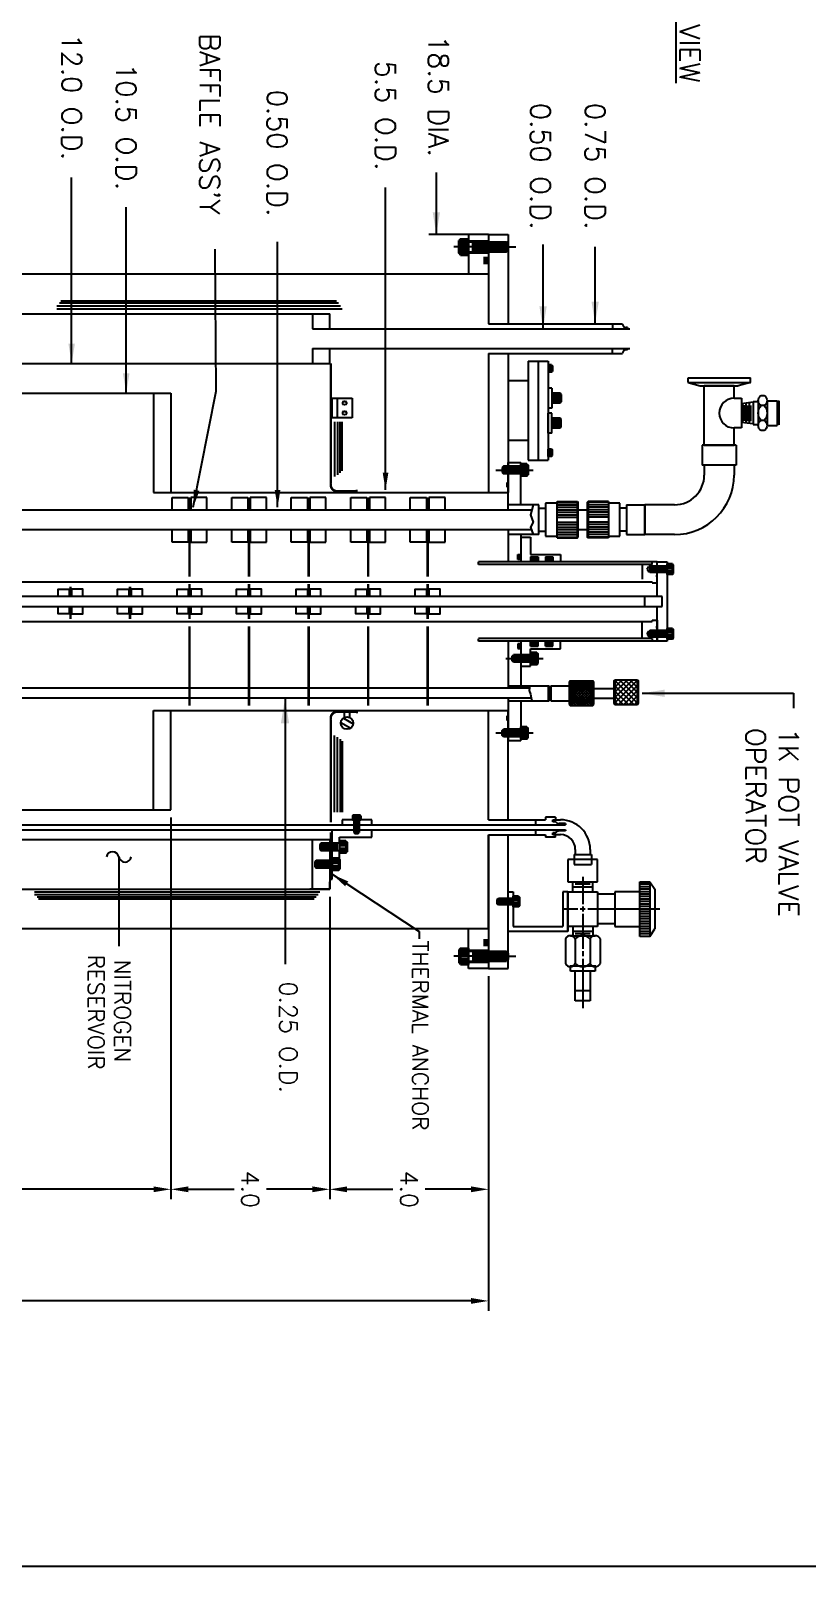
# Model space of a CAD drawing. Extents: x 0 to 105, y 0 to 66.
# Drawn here: x 65.84 to 85.41, y 0 to 38.7 of the extents above; entities that cross this region are included whole.
import ezdxf
from ezdxf.enums import TextEntityAlignment as Align

# ---------------------------------------------------------------- set-up
doc = ezdxf.new("R2010")
doc.units = 0
doc.header["$MEASUREMENT"] = 0
doc.linetypes.add('CENTER', pattern=[2, 1.25, -0.25, 0.25, -0.25])
doc.linetypes.add('HIDDEN', pattern=[0.375, 0.25, -0.125])
doc.layers.get('0').update_dxf_attribs({"linetype": 'CONTINUOUS'})
for name, color, linetype in [('1', 1, 'CONTINUOUS'), ('2', 54, 'CONTINUOUS'), ('2A', 42, 'CONTINUOUS'), ('2B', 56, 'CONTINUOUS'), ('5', 152, 'CONTINUOUS'), ('6', 6, 'CONTINUOUS'), ('DIM1234', 7, 'CONTINUOUS'), ('DIM2AB', 7, 'CONTINUOUS'), ('DIMALL', 7, 'CONTINUOUS')]:
    doc.layers.add(name, color=color, linetype=linetype)
doc.styles.add('MONOTXT', font='simplex')
doc.styles.get("Standard").update_dxf_attribs({"font": 'simplex.shx'})
doc.dimstyles.new('250', dxfattribs={"dimscale": 0, "dimtxt": 0.5, "dimasz": 0.5, "dimexe": 0.18, "dimexo": 0.187, "dimgap": 0.187, "dimtad": 0, "dimtih": 1, "dimtoh": 1, "dimzin": 4, "dimdsep": 46, "dimtxsty": 'Standard', "dimcen": -0.25, "dimadec": 0, "dimazin": 0, "dimtfac": 0.25, "dimtix": 1, "dimtofl": 0, "dimtmove": 2, "dimatfit": 3, "dimfxl": 1, "dimtolj": 1, "dimtzin": 0, "dimarcsym": 0})
doc.dimstyles.new('250-1', dxfattribs={"dimtxt": 0.5, "dimasz": 0.63, "dimexe": 0.18, "dimexo": 0.19, "dimgap": 0.25, "dimtad": 0, "dimtih": 1, "dimtoh": 1, "dimdec": 1, "dimzin": 0, "dimdsep": 46, "dimtxsty": 'Standard', "dimcen": -0.25, "dimadec": 0, "dimazin": 0, "dimtfac": 0.36, "dimtdec": 1, "dimtix": 1, "dimtofl": 0, "dimtmove": 2, "dimatfit": 3, "dimfxl": 1, "dimtolj": 1, "dimtzin": 0, "dimarcsym": 0})
doc.dimstyles.new('250-2', dxfattribs={"dimscale": 0, "dimtxt": 0.56, "dimasz": 0.56, "dimexe": 0.25, "dimexo": 0.19, "dimgap": 0.25, "dimtad": 0, "dimtih": 1, "dimtoh": 1, "dimzin": 1, "dimdsep": 46, "dimtxsty": 'Standard', "dimcen": -0.25, "dimadec": 0, "dimazin": 0, "dimtfac": 1, "dimtix": 1, "dimtofl": 0, "dimtmove": 2, "dimatfit": 3, "dimfxl": 1, "dimtolj": 1, "dimtzin": 0, "dimarcsym": 0})
doc.dimstyles.new('375', dxfattribs={"dimtxt": 0.4375, "dimasz": 0.4375, "dimexe": 0.25, "dimexo": 0.19, "dimgap": 0.19, "dimtad": 0, "dimtih": 1, "dimtoh": 1, "dimzin": 0, "dimdsep": 46, "dimtxsty": 'Standard', "dimcen": -0.19, "dimadec": 0, "dimazin": 0, "dimtfac": 0.88, "dimtdec": 3, "dimtix": 1, "dimtofl": 0, "dimtmove": 2, "dimatfit": 3, "dimfxl": 1, "dimtolj": 1, "dimtzin": 0, "dimarcsym": 0})
doc.dimstyles.new('375-1', dxfattribs={"dimtxt": 0.4375, "dimasz": 0.4375, "dimexe": 0.25, "dimexo": 0.19, "dimgap": 0.19, "dimtad": 0, "dimtih": 1, "dimtoh": 1, "dimdec": 1, "dimzin": 0, "dimdsep": 46, "dimtxsty": 'Standard', "dimcen": -0.19, "dimadec": 0, "dimazin": 0, "dimtfac": 0.88, "dimtdec": 1, "dimtix": 1, "dimtofl": 0, "dimtmove": 2, "dimatfit": 3, "dimfxl": 1, "dimtolj": 1, "dimtzin": 0, "dimarcsym": 0})
doc.dimstyles.new('375-3', dxfattribs={"dimtxt": 0.4375, "dimasz": 0.4375, "dimexe": 0.25, "dimexo": 0.19, "dimgap": 0.19, "dimtad": 0, "dimtih": 1, "dimtoh": 1, "dimdec": 3, "dimzin": 4, "dimdsep": 46, "dimtxsty": 'Standard', "dimcen": -0.19, "dimadec": 0, "dimazin": 0, "dimtfac": 0.88, "dimtdec": 3, "dimtix": 1, "dimtofl": 0, "dimtmove": 2, "dimatfit": 3, "dimfxl": 1, "dimtolj": 1, "dimtzin": 0, "dimarcsym": 0})

# ---------------------------------------------------------------- blocks, each defined once
blk = doc.blocks.new('*D13')
at = {"layer": 'DIM1234', "color": 0, "lineweight": -2, "transparency": 16777216}
for p, q in [((49.375, 18.872), (49.375, 9.25)), ((69.375, 18.872), (69.375, 9.25)), ((49.812, 9.5), (58.966, 9.5)), ((68.938, 9.5), (59.784, 9.5))]:
    blk.add_line(p, q, dxfattribs=at)
at = {"layer": 'DIM1234', "color": 0, "transparency": 16777216}
for points in [[(49.812, 9.573), (49.812, 9.427), (49.375, 9.5)], [(68.938, 9.573), (68.938, 9.427), (69.375, 9.5)]]:
    blk.add_solid(points, dxfattribs=at)
at = {"layer": 'DIM1234', "color": 0, "transparency": 16777216, "insert": (59.375, 9.5), "char_height": 0.4375, "attachment_point": 5, "rotation": 270}
blk.add_mtext('\\A1;20.0', dxfattribs=at)
blk = doc.blocks.new('*D12')
at = {"layer": 'DIM1234', "color": 0, "lineweight": -2, "transparency": 16777216}
for p, q in [((42.375, 15.872), (42.375, 6.438)), ((77.375, 14.872), (77.375, 6.438)), ((42.812, 6.688), (59.466, 6.688)), ((76.938, 6.688), (60.284, 6.688))]:
    blk.add_line(p, q, dxfattribs=at)
at = {"layer": 'DIM1234', "color": 0, "transparency": 16777216}
for points in [[(42.812, 6.76), (42.812, 6.615), (42.375, 6.688)], [(76.938, 6.76), (76.938, 6.615), (77.375, 6.688)]]:
    blk.add_solid(points, dxfattribs=at)
at = {"layer": 'DIM1234', "color": 0, "transparency": 16777216, "insert": (59.875, 6.688), "char_height": 0.4375, "attachment_point": 5, "rotation": 270}
blk.add_mtext('\\A1;35.0', dxfattribs=at)
blk = doc.blocks.new('DPAPER')
blk.add_line((0, 0.5), (32.8, 0.5))
blk = doc.blocks.new('*D15')
at = {"layer": 'DIM1234', "color": 0, "lineweight": -2, "transparency": 16777216}
for p, q in [((73.375, 16.873), (73.375, 9.25)), ((77.375, 14.872), (77.375, 9.25)), ((73.812, 9.5), (74.966, 9.5)), ((76.938, 9.5), (75.784, 9.5))]:
    blk.add_line(p, q, dxfattribs=at)
at = {"layer": 'DIM1234', "color": 0, "transparency": 16777216}
for points in [[(73.812, 9.573), (73.812, 9.427), (73.375, 9.5)], [(76.938, 9.573), (76.938, 9.427), (77.375, 9.5)]]:
    blk.add_solid(points, dxfattribs=at)
at = {"layer": 'DIM1234', "color": 0, "transparency": 16777216, "insert": (75.375, 9.5), "char_height": 0.4375, "attachment_point": 5, "rotation": 270}
blk.add_mtext('\\A1;4.0', dxfattribs=at)
blk = doc.blocks.new('*D14')
at = {"layer": 'DIM1234', "color": 0, "lineweight": -2, "transparency": 16777216}
for p, q in [((69.375, 18.872), (69.375, 9.25)), ((73.375, 16.872), (73.375, 9.25)), ((69.812, 9.5), (70.966, 9.5)), ((72.938, 9.5), (71.784, 9.5))]:
    blk.add_line(p, q, dxfattribs=at)
at = {"layer": 'DIM1234', "color": 0, "transparency": 16777216}
for points in [[(69.812, 9.573), (69.812, 9.427), (69.375, 9.5)], [(72.938, 9.573), (72.938, 9.427), (73.375, 9.5)]]:
    blk.add_solid(points, dxfattribs=at)
at = {"layer": 'DIM1234', "color": 0, "transparency": 16777216, "insert": (71.375, 9.5), "char_height": 0.4375, "attachment_point": 5, "rotation": 270}
blk.add_mtext('\\A1;4.0', dxfattribs=at)
blk = doc.blocks.new('832SHD62')
for p, q in [((-0.134, 0.135), (-0.164, 0.105)), ((-0.164, 0.105), (-0.164, -0.105)), ((-0.134, 0.135), (0, 0.135)), ((-0.134, 0.135), (-0.134, -0.135)), ((-0.134, 0.119), (-0.021, 0.119)), ((-0.134, 0.089), (-0.021, 0.089)), ((-0.134, 0.059), (-0.021, 0.059)), ((-0.134, 0.029), (-0.021, 0.029)), ((0, 0.135), (0, -0.135)), ((0, 0.082), (0.625, 0.082)), ((0.071, 0.067), (0.071, -0.067)), ((0.101, 0.082), (0.101, -0.082)), ((0.131, 0.067), (0.131, -0.067)), ((0.161, 0.082), (0.161, -0.082)), ((0.183, 0.067), (0.183, -0.067)), ((0.213, 0.082), (0.213, -0.082)), ((0.235, 0.067), (0.235, -0.067)), ((0.265, 0.082), (0.265, -0.082)), ((0.287, 0.067), (0.287, -0.067)), ((0.317, 0.082), (0.317, -0.082)), ((0.347, 0.067), (0.347, -0.067)), ((0.377, 0.082), (0.377, -0.082)), ((0.399, 0.067), (0.399, -0.067)), ((0.43, 0.082), (0.43, -0.082)), ((0.452, 0.067), (0.452, -0.067)), ((0.482, 0.082), (0.482, -0.082)), ((0.504, 0.067), (0.504, -0.067)), ((0.534, 0.082), (0.534, -0.082)), ((0.556, 0.067), (0.556, -0.067)), ((0.586, 0.082), (0.586, -0.082)), ((0.608, 0.067), (0.608, -0.067)), ((0.625, 0.082), (0.625, -0.082)), ((0.625, 0.082), (0.655, 0.052)), ((0.655, 0.052), (0.655, -0.052)), ((-0.134, -0.135), (-0.164, -0.105)), ((-0.134, -0.031), (-0.021, -0.031)), ((-0.134, -0.061), (-0.021, -0.061)), ((-0.134, -0.091), (-0.021, -0.091)), ((-0.134, -0.121), (-0.021, -0.121)), ((-0.134, -0.135), (0, -0.135)), ((0, -0.082), (0.625, -0.082)), ((0.655, -0.052), (0.625, -0.082))]:
    blk.add_line(p, q)
blk = doc.blocks.new('8-32SHD')
for p, q in [((-0.134, 0.135), (-0.164, 0.105)), ((-0.164, 0.105), (-0.164, -0.105)), ((-0.134, 0.135), (-0.134, -0.135)), ((-0.134, 0.135), (0, 0.135)), ((-0.134, 0.119), (-0.021, 0.119)), ((-0.134, 0.089), (-0.021, 0.089)), ((-0.134, 0.059), (-0.021, 0.059)), ((-0.134, 0.029), (-0.021, 0.029)), ((0, 0.135), (0, -0.135)), ((0, 0.082), (0.375, 0.082)), ((0.037, 0.067), (0.037, -0.067)), ((0.067, 0.082), (0.067, -0.082)), ((0.097, 0.067), (0.097, -0.067)), ((0.127, 0.082), (0.127, -0.082)), ((0.149, 0.067), (0.149, -0.067)), ((0.18, 0.082), (0.18, -0.082)), ((0.202, 0.067), (0.202, -0.067)), ((0.232, 0.082), (0.232, -0.082)), ((0.254, 0.067), (0.254, -0.067)), ((0.284, 0.082), (0.284, -0.082)), ((0.306, 0.067), (0.306, -0.067)), ((0.336, 0.082), (0.336, -0.082)), ((0.358, 0.067), (0.358, -0.067)), ((0.375, 0.082), (0.375, -0.082)), ((0.375, 0.082), (0.405, 0.052)), ((0.405, 0.052), (0.405, -0.052)), ((-0.134, -0.135), (-0.164, -0.105)), ((-0.134, -0.031), (-0.021, -0.031)), ((-0.134, -0.061), (-0.021, -0.061)), ((-0.134, -0.091), (-0.021, -0.091)), ((-0.134, -0.121), (-0.021, -0.121)), ((-0.134, -0.135), (0, -0.135)), ((0, -0.082), (0.375, -0.082)), ((0.405, -0.052), (0.375, -0.082))]:
    blk.add_line(p, q)
blk = doc.blocks.new('*X9')
at = {"color": 0}
for p, q in [((75.667, 13.187), (76.177, 13.187)), ((75.667, 13.125), (76.177, 13.125)), ((75.667, 13.062), (76.177, 13.062)), ((75.667, 13), (76.177, 13)), ((75.667, 12.937), (76.177, 12.937)), ((75.667, 12.875), (76.177, 12.875)), ((75.667, 12.812), (76.177, 12.812)), ((75.667, 12.688), (76.177, 12.688)), ((75.667, 12.625), (76.177, 12.625)), ((75.667, 12.562), (76.177, 12.562)), ((75.667, 12.5), (76.177, 12.5)), ((75.667, 12.437), (76.177, 12.437)), ((75.667, 12.375), (76.177, 12.375)), ((75.667, 12.312), (76.177, 12.312))]:
    blk.add_line(p, q, dxfattribs=at)
blk = doc.blocks.new('559B2M4')
for p, q in [((0.567, 0.437), (0.496, 0.437)), ((0.287, 0.271), (0, 0.234)), ((0.028, -0.238), (0.028, 0.238)), ((0.068, 0.198), (0.068, -0.196)), ((0.111, -0.248), (0.111, 0.248)), ((0.152, 0.204), (0.152, -0.189)), ((0.193, -0.258), (0.193, 0.259)), ((0.237, 0.202), (0.237, -0.191)), ((0.292, -0.286), (0.292, 0.29)), ((0.292, 0.29), (0.418, 0.29)), ((0.419, -0.313), (0.419, 0.312)), ((0.567, 0.187), (0.496, 0.187)), ((0.642, 0.31), (0.894, 0.31)), ((0.644, -0.313), (0.644, 0.312)), ((0.894, -0.312), (0.894, 0.31)), ((0.937, 0.3), (0.894, 0.257)), ((0.937, -0.305), (0.937, 0.3)), ((0.292, -0.271), (0, -0.234)), ((0.418, -0.286), (0.292, -0.286)), ((0.567, -0.188), (0.496, -0.188)), ((0.642, -0.312), (0.894, -0.312)), ((0.937, -0.305), (0.894, -0.26)), ((0.567, -0.438), (0.496, -0.438))]:
    blk.add_line(p, q)
for centre, radius, start, end in [((0.559, 0.312), 0.14, 116.5651, 243.4349), ((0.505, 0.312), 0.14, 296.5651, 63.4349), ((0.684, 0), 0.265, 135, 225), ((0.38, -0.001), 0.265, 315, 45), ((0.559, -0.313), 0.14, 116.5651, 243.4349), ((0.505, -0.313), 0.14, 296.5651, 63.4349)]:
    blk.add_arc(centre, radius, start, end)
blk = doc.blocks.new('K100')
for p, q in [((-0.785, -0.085), (-0.475, 0)), ((-0.475, 0), (0.475, 0)), ((0.785, -0.085), (0.475, 0)), ((-0.785, -0.085), (-0.785, -0.2)), ((-0.785, -0.085), (0.785, -0.085)), ((-0.785, -0.2), (0.785, -0.2)), ((0.785, -0.085), (0.785, -0.2))]:
    blk.add_line(p, q)
blk = doc.blocks.new('A$C033871B0')
for p, q in [((1.958, 2.25), (1.958, 3.75)), ((2.708, 3.75), (1.958, 3.75)), ((2.708, 3.437), (2.708, 3.75)), ((2.708, 3.437), (2.896, 3.437)), ((2.896, 3.437), (2.896, 2.687)), ((2.708, 2.25), (2.708, 2.687)), ((2.896, 2.687), (2.708, 2.687)), ((2.758, 2.25), (1.908, 2.25)), ((1.908, 2.25), (1.908, 1.75)), ((1.958, 2.25), (2.708, 2.25)), ((2.758, 2.25), (2.758, 1.75)), ((2.758, 1.75), (1.908, 1.75)), ((1.958, 1.75), (1.958, 1.5)), ((2.708, 1.75), (2.708, 1.5)), ((0, 0.75), (0, 0)), ((0, 0.75), (0.458, 0.75)), ((0.458, 0), (0.458, 0.75)), ((0.458, 0.75), (0.458, 0)), ((1.208, 0.75), (0.458, 0.75)), ((0, 0), (0.458, 0)), ((1.208, 0), (0.458, 0))]:
    blk.add_line(p, q)
for centre, radius, start, end in [((2.708, 3.062), 0.375, 90, 270), ((1.208, 1.5), 1.5, 270, 0), ((1.208, 1.5), 0.75, 270, 0)]:
    blk.add_arc(centre, radius, start, end)
at = {"extrusion": (0, 0, -1), "zscale": -1, "rotation": 180}
for name, p in [('K100', (-2.333, 3.75)), ('559B2M4', (-2.896, 3.062))]:
    blk.add_blockref(name, p, dxfattribs=at)
blk = doc.blocks.new('*X37')
at = {"color": 0}
for p, q in [((75.667, 13.187), (76.177, 13.187)), ((75.667, 13.125), (76.177, 13.125)), ((75.667, 13.062), (76.177, 13.062)), ((75.667, 13), (76.177, 13)), ((75.667, 12.937), (76.177, 12.937)), ((75.667, 12.875), (76.177, 12.875)), ((75.667, 12.812), (76.177, 12.812)), ((75.667, 12.688), (76.177, 12.688)), ((75.667, 12.625), (76.177, 12.625)), ((75.667, 12.562), (76.177, 12.562)), ((75.667, 12.5), (76.177, 12.5)), ((75.667, 12.437), (76.177, 12.437)), ((75.667, 12.375), (76.177, 12.375)), ((75.667, 12.312), (76.177, 12.312))]:
    blk.add_line(p, q, dxfattribs=at)
blk = doc.blocks.new('CPPO')
for p, q in [((2.135, 0.458), (2.115, 0.438)), ((2.115, 0.438), (2.115, -0.438)), ((2.646, 0.458), (2.135, 0.458)), ((2.135, 0.458), (2.135, -0.458)), ((2.646, 0.458), (2.646, -0.458)), ((2.938, 0.417), (2.646, 0.417)), ((2.938, -0.417), (2.938, 0.417)), ((3.104, 0.292), (2.938, 0.292)), ((3.104, 0.375), (3.104, -0.375)), ((3.104, -0.292), (2.938, -0.292)), ((2.135, -0.458), (2.115, -0.438)), ((2.646, -0.458), (2.135, -0.458)), ((2.646, -0.417), (2.938, -0.417))]:
    blk.add_line(p, q)
blk.add_blockref('A$C033871B0', (3.104, -0.375))
at = {"rotation": 180}
blk.add_blockref('*X37', (78.312, 12.75), dxfattribs=at)
blk = doc.blocks.new('832BT25')
for p, q in [((-0.25, 0), (-0.213, 0.068)), ((-0.25, 0), (-0.213, -0.068)), ((-0.187, 0.082), (-0.187, -0.082)), ((-0.157, 0.068), (-0.157, -0.068)), ((-0.127, 0.082), (-0.127, -0.082)), ((-0.097, 0.068), (-0.097, -0.068)), ((-0.067, 0.082), (-0.067, -0.082)), ((-0.037, 0.068), (-0.037, -0.068))]:
    blk.add_line(p, q)
at = {"linetype": 'CENTER'}
for p, q in [((-0.187, 0.068), (-0.213, 0.068)), ((0, 0.082), (-0.187, 0.082)), ((-0.187, -0.068), (-0.213, -0.068)), ((0, -0.082), (-0.187, -0.082))]:
    blk.add_line(p, q, dxfattribs=at)
blk = doc.blocks.new('1032shd')
for p, q in [((-0.155, 0.156), (-0.19, 0.122)), ((-0.19, 0.122), (-0.19, -0.122)), ((-0.155, 0.156), (-0.155, -0.156)), ((-0.155, 0.156), (0, 0.156)), ((-0.149, 0.138), (-0.018, 0.138)), ((-0.149, 0.104), (-0.018, 0.104)), ((-0.149, 0.069), (-0.018, 0.069)), ((-0.149, 0.034), (-0.018, 0.034)), ((0, 0.156), (0, -0.156)), ((0, 0.095), (0.465, 0.095)), ((0.074, 0.078), (0.074, -0.078)), ((0.109, 0.095), (0.109, -0.095)), ((0.144, 0.078), (0.144, -0.078)), ((0.179, 0.095), (0.179, -0.095)), ((0.204, 0.078), (0.204, -0.078)), ((0.239, 0.095), (0.239, -0.095)), ((0.265, 0.078), (0.265, -0.078)), ((0.299, 0.095), (0.299, -0.095)), ((0.325, 0.078), (0.325, -0.078)), ((0.36, 0.095), (0.36, -0.095)), ((0.385, 0.078), (0.385, -0.078)), ((0.42, 0.095), (0.42, -0.095)), ((0.446, 0.078), (0.446, -0.078)), ((0.465, 0.095), (0.465, -0.095)), ((0.465, 0.095), (0.5, 0.06)), ((0.5, 0.06), (0.5, -0.06)), ((-0.155, -0.156), (-0.19, -0.122)), ((-0.155, -0.156), (0, -0.156)), ((-0.149, -0.035), (-0.018, -0.035)), ((-0.149, -0.07), (-0.018, -0.07)), ((-0.149, -0.105), (-0.018, -0.105)), ((-0.149, -0.14), (-0.018, -0.14)), ((0, -0.095), (0.465, -0.095)), ((0.5, -0.06), (0.465, -0.095))]:
    blk.add_line(p, q)
blk = doc.blocks.new('90MF-6')
for p, q in [((-0.967, 0.68725), (-0.967, 0.93725)), ((-0.533, 0.93725), (-0.967, 0.93725)), ((-0.533, 0.68725), (-0.533, 0.93725)), ((-0.533, 0.68725), (-0.967, 0.68725)), ((-0.937, 0.56175), (-0.937, 0.68725)), ((-0.563, 0.56175), (-0.563, 0.68725)), ((0, 0.18675), (-0.188, 0.18675)), ((0, -0.18725), (-0.188, -0.18725))]:
    blk.add_line(p, q)
for radius in [0.749, 0.375]:
    blk.add_arc((-0.188, 0.56175), radius, 180, 270)
blk = doc.blocks.new('B4HK2')
for p, q in [((0.688, 1.938), (0.688, 0.125)), ((0, 1.688), (0.188, 1.812)), ((0, 1.688), (1.375, 1.688)), ((0, 1.438), (0, 1.688)), ((0.062, 1.688), (0.062, 1.438)), ((0.125, 1.688), (0.125, 1.438)), ((0.188, 1.812), (1.188, 1.812)), ((0.188, 1.688), (0.188, 1.438)), ((0.25, 1.688), (0.25, 1.438)), ((0.312, 1.688), (0.312, 1.438)), ((0.375, 1.688), (0.375, 1.438)), ((0.438, 1.688), (0.438, 1.438)), ((0.5, 1.688), (0.5, 1.438)), ((0.562, 1.688), (0.562, 1.438)), ((0.625, 1.688), (0.625, 1.438)), ((0.688, 1.688), (0.688, 1.438)), ((0.75, 1.688), (0.75, 1.438)), ((0.812, 1.688), (0.812, 1.438)), ((0.875, 1.688), (0.875, 1.438)), ((0.938, 1.688), (0.938, 1.438)), ((1, 1.688), (1, 1.438)), ((1.062, 1.688), (1.062, 1.438)), ((1.125, 1.688), (1.125, 1.438)), ((1.375, 1.688), (1.188, 1.812)), ((1.188, 1.688), (1.188, 1.438)), ((1.25, 1.688), (1.25, 1.438)), ((1.312, 1.688), (1.312, 1.438)), ((1.375, 1.688), (1.375, 1.438)), ((1.375, 1.438), (0, 1.438)), ((0.25, 1.438), (0.25, 0.812)), ((1.125, 0.812), (1.125, 1.438)), ((0.25, 0.812), (1.125, 0.812)), ((0.312, 0.812), (0.312, 0.375)), ((1.062, 0.812), (1.062, 0.375)), ((1.438, 0.438), (2.062, 0.438)), ((-0.125, 0), (0.562, 0)), ((0.25, 0.25), (0, 0.25)), ((0.062, 0.188), (0.062, -0.188)), ((0.125, -0.25), (0.125, 0.25)), ((0.25, 0.375), (1.125, 0.375)), ((0.25, -0.375), (0.25, 0.375)), ((0.625, 0), (0.75, 0)), ((0.688, 0.062), (0.688, -0.062)), ((0.812, 0), (1.688, 0)), ((1.125, 0.375), (1.125, -0.375)), ((1.125, 0.25), (1.369, 0.25)), ((1.25, 0.25), (1.25, -0.25)), ((1.312, 0.188), (1.312, -0.188)), ((1.369, 0.312), (1.369, -0.312)), ((1.438, 0.188), (2.062, 0.188)), ((1.75, 0), (1.875, 0)), ((1.938, 0), (3.188, 0)), ((2.13, 0.327), (2.13, -0.325)), ((2.13, 0.316), (2.251, 0.316)), ((2.25, 0.188), (3, 0.188)), ((2.251, 0.316), (2.251, -0.312)), ((2.75, 0.188), (2.75, -0.188)), ((3, 0.188), (3, -0.188)), ((0.25, -0.25), (0, -0.25)), ((1.125, -0.375), (0.25, -0.375)), ((0.688, -0.125), (0.688, -0.5)), ((1.125, -0.25), (1.369, -0.25)), ((1.438, -0.188), (2.062, -0.188)), ((2.251, -0.312), (2.13, -0.312)), ((3, -0.188), (2.25, -0.188)), ((1.438, -0.438), (2.062, -0.438))]:
    blk.add_line(p, q)
for centre, radius, start, end in [((1.5, 0.312), 0.14, 116.5651, 243.4349), ((2, 0.312), 0.14, 296.5651, 63.4349), ((1.625, 0), 0.265, 135, 225), ((1.875, 0), 0.265, 315, 45), ((1.5, -0.312), 0.14, 116.5651, 243.4349), ((2, -0.312), 0.14, 296.5651, 63.4349)]:
    blk.add_arc(centre, radius, start, end)
blk = doc.blocks.new('TH')
blk.add_circle((0, 0), 0.0464)
at = {"linetype": 'HIDDEN'}
for start, end in [(126.6975, 221.1074), (322.3496, 50.4982)]:
    blk.add_arc((0, 0), 0.056, start, end, dxfattribs=at)

msp = doc.modelspace()

# ---------------------------------------------------------------- hatches: boundary and pattern name
at = {"layer": '5'}
h = msp.add_hatch(dxfattribs=at)
h.set_pattern_fill('ANSI37', color=256, scale=0.75, style=0)
h.set_pattern_definition([(45, (15.281, 3.2808), (-0.06629126, 0.06629126), []), (135, (15.281, 3.2808), (-0.06629126, -0.06629126), [])])
h.paths.add_polyline_path([(80.562, 22.031), (81.125, 22.031), (81.125, 22.343), (80.562, 22.343)])
h.paths.add_polyline_path([(80.562, 21.719), (81.125, 21.719), (81.125, 22.031), (80.562, 22.031)])
at = {"layer": '6'}
h = msp.add_hatch(dxfattribs=at)
h.set_pattern_fill('ANSI37', color=256, scale=0.375, angle=-90, style=0)
h.set_pattern_definition([(315, (73.094, 26.187), (0.03314563, 0.03314563), []), (45, (73.094, 26.187), (-0.03314563, 0.03314563), [])])
h.paths.add_polyline_path([(79.436, 22.313), (79.436, 22), (80.001, 22), (80.001, 22.313)])
h.paths.add_polyline_path([(79.436, 22), (79.436, 21.688), (80.001, 21.688), (80.001, 22)])

# ---------------------------------------------------------------- linework, layer by layer
at = {"layer": '1'}
for p, q in [((76.875, 33.562), (76.875, 32.562)), ((77.375, 33.562), (76.875, 33.562)), ((76.875, 33.399), (77.375, 33.399)), ((77.375, 33.562), (77.375, 32.562)), ((77.188, 33.25), (76.5, 33.25)), ((76.875, 33.101), (77.375, 33.101)), ((77.312, 33.25), (77.438, 33.25)), ((77.562, 33.25), (78.062, 33.25)), ((77.375, 32.562), (42.375, 32.562)), ((77.375, 16.062), (42.375, 16.062)), ((76.875, 15.062), (76.875, 16.062)), ((77.375, 16.062), (77.375, 15.062)), ((76.875, 15.523), (77.375, 15.523)), ((77.188, 15.374), (76.5, 15.374)), ((76.875, 15.226), (77.375, 15.226)), ((77.312, 15.374), (77.438, 15.374)), ((77.562, 15.374), (78.062, 15.374)), ((77.375, 15.062), (76.875, 15.062))]:
    msp.add_line(p, q, dxfattribs=at)
at = {"layer": '1', "const_width": 0.125}
for points in [[(77.312, 32.812), (77.312, 33)], [(77.312, 15.812), (77.312, 15.624)]]:
    msp.add_lwpolyline(points, dxfattribs=at)
at = {"layer": '2'}
for p, q in [((77.375, 33.562), (77.875, 33.562)), ((77.375, 33.562), (77.375, 31.313)), ((77.875, 33.562), (77.875, 31.313)), ((43.375, 31.562), (73.375, 31.562)), ((72.938, 31.562), (72.938, 31.188)), ((73.375, 31.188), (73.375, 31.562)), ((72.938, 31.313), (72.938, 31.188)), ((72.938, 31.188), (80.938, 31.188)), ((77.375, 31.313), (80.625, 31.313)), ((80.5, 31.313), (80.5, 31.188)), ((80.625, 31.313), (80.75, 31.313)), ((80.75, 31.313), (80.75, 31.312)), ((80.875, 31.219), (80.843, 31.219)), ((80.875, 31.219), (80.875, 31.188)), ((72.938, 30.688), (80.938, 30.688)), ((72.938, 30.688), (72.938, 30.376)), ((73.375, 30.312), (73.375, 30.688)), ((80.5, 30.563), (80.5, 30.688)), ((80.875, 30.657), (80.843, 30.657)), ((80.875, 30.657), (80.875, 30.688)), ((43.375, 30.312), (73.375, 30.312)), ((72.938, 30.376), (72.938, 30.313)), ((77.375, 30.563), (80.625, 30.563)), ((77.375, 30.563), (77.375, 27.061)), ((77.875, 30.563), (77.875, 27.061)), ((78.375, 30.37), (78.375, 27.875)), ((78.375, 30.37), (78.625, 30.37)), ((78.625, 30.37), (78.625, 27.875)), ((78.625, 30.37), (78.875, 30.37)), ((78.875, 30.37), (78.875, 27.875)), ((78.967, 30.275), (78.875, 30.275)), ((78.875, 30.275), (78.875, 30.09)), ((78.967, 30.264), (78.89, 30.264)), ((78.967, 30.244), (78.89, 30.244)), ((78.967, 30.223), (78.89, 30.223)), ((78.967, 30.203), (78.89, 30.203)), ((78.967, 30.275), (78.987, 30.254)), ((78.967, 30.275), (78.967, 30.09)), ((78.987, 30.254), (78.987, 30.111)), ((80.625, 30.563), (80.75, 30.563)), ((80.75, 30.563), (80.75, 30.564)), ((78.375, 29.873), (77.875, 29.873)), ((78.967, 30.09), (78.875, 30.09)), ((78.967, 30.162), (78.89, 30.162)), ((78.967, 30.141), (78.89, 30.141)), ((78.967, 30.121), (78.89, 30.121)), ((78.967, 30.1), (78.89, 30.1)), ((78.967, 30.09), (78.987, 30.111)), ((49.375, 29.562), (69.375, 29.562)), ((68.938, 29.562), (68.938, 27.062)), ((69.375, 29.562), (69.375, 27.062)), ((73.438, 29.438), (73.562, 29.438)), ((73.438, 28.938), (73.438, 29.438)), ((73.562, 29.438), (73.562, 28.938)), ((73.562, 29.438), (73.938, 29.438)), ((73.938, 29.438), (73.938, 28.938)), ((78.875, 29.688), (78.875, 29.188)), ((78.975, 29.688), (78.875, 29.688)), ((78.975, 29.688), (78.875, 29.688)), ((78.975, 29.688), (78.975, 29.188)), ((78.975, 29.688), (78.975, 29.188)), ((79.18, 29.562), (78.975, 29.562)), ((78.992, 29.562), (78.992, 29.312)), ((79.027, 29.545), (79.027, 29.337)), ((79.063, 29.562), (79.063, 29.312)), ((79.098, 29.545), (79.098, 29.337)), ((79.126, 29.562), (79.126, 29.312)), ((79.161, 29.545), (79.161, 29.337)), ((79.21, 29.533), (79.18, 29.562)), ((79.18, 29.562), (79.18, 29.312)), ((79.21, 29.533), (79.21, 29.343)), ((78.975, 29.188), (78.875, 29.188)), ((78.975, 29.188), (78.875, 29.188)), ((78.875, 28.557), (78.875, 29.057)), ((78.975, 29.057), (78.875, 29.057)), ((78.975, 29.057), (78.875, 29.057)), ((79.18, 29.312), (78.975, 29.312)), ((78.975, 28.557), (78.975, 29.057)), ((78.975, 28.557), (78.975, 29.057)), ((79.21, 29.343), (79.18, 29.312)), ((73.562, 28.938), (73.438, 28.938)), ((73.938, 28.938), (73.562, 28.938)), ((79.18, 28.932), (78.975, 28.932)), ((79.18, 28.682), (78.975, 28.682)), ((78.992, 28.682), (78.992, 28.932)), ((79.027, 28.7), (79.027, 28.908)), ((79.063, 28.682), (79.063, 28.932)), ((79.098, 28.7), (79.098, 28.908)), ((79.126, 28.682), (79.126, 28.932)), ((79.161, 28.7), (79.161, 28.908)), ((79.21, 28.902), (79.18, 28.932)), ((79.18, 28.682), (79.18, 28.932)), ((79.21, 28.712), (79.18, 28.682)), ((79.21, 28.712), (79.21, 28.902)), ((78.375, 28.371), (77.875, 28.371)), ((78.975, 28.557), (78.875, 28.557)), ((78.975, 28.557), (78.875, 28.557)), ((78.375, 27.875), (78.625, 27.875)), ((78.625, 27.875), (78.875, 27.875)), ((78.967, 28.155), (78.875, 28.155)), ((78.875, 27.97), (78.875, 28.155)), ((78.967, 27.97), (78.875, 27.97)), ((78.967, 28.145), (78.89, 28.145)), ((78.967, 28.124), (78.89, 28.124)), ((78.967, 28.104), (78.89, 28.104)), ((78.967, 28.083), (78.89, 28.083)), ((78.967, 28.042), (78.89, 28.042)), ((78.967, 28.022), (78.89, 28.022)), ((78.967, 28.001), (78.89, 28.001)), ((78.967, 27.981), (78.89, 27.981)), ((78.967, 28.155), (78.987, 28.134)), ((78.967, 27.97), (78.967, 28.155)), ((78.967, 27.97), (78.987, 27.991)), ((78.987, 27.991), (78.987, 28.134)), ((74.062, 27.062), (74.062, 27.125)), ((68.938, 27.062), (77.875, 27.062)), ((68.938, 21.562), (77.875, 21.562)), ((68.938, 19.062), (68.938, 21.562)), ((69.375, 19.062), (69.375, 21.562)), ((73.72, 21.376), (73.968, 21.233)), ((73.75, 21.393), (73.75, 21.5)), ((73.875, 21.5), (73.875, 21.393)), ((74.062, 21.562), (74.062, 21.5)), ((74.062, 21.562), (74.062, 21.5)), ((77.375, 18.812), (77.375, 21.561)), ((77.875, 18.812), (77.875, 21.562)), ((73.657, 21.267), (73.905, 21.124)), ((49.375, 19.062), (69.375, 19.062)), ((55.188, 18.688), (79.312, 18.688)), ((74.438, 18.812), (73.688, 18.812)), ((73.688, 18.812), (73.688, 18.688)), ((74.438, 18.688), (74.438, 18.812)), ((77.375, 18.812), (78.809, 18.812)), ((78.559, 18.812), (78.559, 18.688)), ((79.063, 18.875), (78.809, 18.875)), ((78.809, 18.875), (78.809, 18.812)), ((78.996, 18.764), (78.996, 18.812)), ((79.075, 18.764), (78.996, 18.764)), ((79.062, 18.875), (79.062, 18.812)), ((79.312, 18.719), (79.152, 18.719)), ((79.312, 18.719), (79.312, 18.688)), ((43.375, 18.312), (73.375, 18.312)), ((55.188, 18.562), (79.312, 18.562)), ((72.938, 17.062), (72.938, 18.313)), ((73.375, 18.312), (73.375, 17.062)), ((73.438, 18.562), (74.438, 18.562)), ((73.438, 17.312), (73.438, 18.562)), ((73.625, 18.375), (74.438, 18.375)), ((73.625, 17.812), (73.625, 18.375)), ((74.438, 18.375), (74.438, 18.562)), ((77.375, 18.437), (77.375, 15.062)), ((77.375, 16.061), (77.375, 18.437)), ((77.375, 18.437), (78.809, 18.437)), ((77.875, 15.062), (77.875, 18.437)), ((78.559, 18.562), (78.559, 18.437)), ((78.809, 18.437), (78.809, 18.375)), ((79.063, 18.375), (78.809, 18.375)), ((78.996, 18.437), (78.996, 18.487)), ((79.075, 18.487), (78.996, 18.487)), ((79.062, 18.375), (79.062, 18.437)), ((79.312, 18.531), (79.152, 18.531)), ((79.312, 18.562), (79.312, 18.531)), ((73.438, 17.843), (73.438, 17.53)), ((73.593, 17.843), (73.438, 17.843)), ((73.586, 17.825), (73.456, 17.825)), ((73.593, 17.843), (73.593, 17.53)), ((73.593, 17.843), (73.627, 17.808)), ((73.627, 17.808), (73.627, 17.565)), ((80.125, 17.812), (79.375, 17.812)), ((79.375, 17.812), (79.375, 17.25)), ((80.125, 17.25), (80.125, 17.812)), ((73.035, 17.782), (73, 17.747)), ((73, 17.747), (73, 17.626)), ((73, 17.626), (73.035, 17.591)), ((73.035, 17.782), (73.035, 17.591)), ((73.375, 17.782), (73.035, 17.782)), ((73.375, 17.591), (73.035, 17.591)), ((73.054, 17.764), (73.054, 17.609)), ((73.08, 17.782), (73.08, 17.591)), ((73.115, 17.764), (73.115, 17.609)), ((73.14, 17.782), (73.14, 17.591)), ((73.175, 17.764), (73.175, 17.609)), ((73.201, 17.782), (73.201, 17.591)), ((73.235, 17.764), (73.235, 17.609)), ((73.261, 17.782), (73.261, 17.591)), ((73.296, 17.764), (73.296, 17.609)), ((73.321, 17.782), (73.321, 17.591)), ((73.356, 17.764), (73.356, 17.609)), ((73.391, 17.782), (73.391, 17.591)), ((73.426, 17.764), (73.426, 17.609)), ((73.593, 17.53), (73.438, 17.53)), ((73.586, 17.79), (73.456, 17.79)), ((73.586, 17.755), (73.456, 17.755)), ((73.586, 17.721), (73.456, 17.721)), ((73.586, 17.651), (73.456, 17.651)), ((73.586, 17.616), (73.456, 17.616)), ((73.586, 17.582), (73.456, 17.582)), ((73.586, 17.547), (73.456, 17.547)), ((73.593, 17.53), (73.627, 17.565)), ((43.375, 17.062), (72.938, 17.062)), ((73.375, 17.062), (72.875, 17.062)), ((72.938, 17.062), (73.375, 17.062)), ((73.375, 17.312), (73.438, 17.312)), ((73.375, 17.061), (73.375, 17.25)), ((79.375, 17.25), (80.125, 17.25)), ((77.875, 17), (78, 17)), ((78, 17), (78, 16.125)), ((79.375, 17), (79.25, 17)), ((79.25, 17), (79.25, 16.125)), ((79.375, 16), (79.375, 17)), ((79.375, 17), (79.375, 16)), ((79.375, 16), (77.875, 16)), ((78, 16.125), (79.25, 16.125)), ((77.375, 15.062), (77.875, 15.062))]:
    msp.add_line(p, q, dxfattribs=at)
for points, const_width in [([(73.406, 30.312), (73.406, 27.281)], 0.062), ([(74.062, 27.094), (73.543, 27.094)], 0.062), ([(77.844, 27.188), (77.844, 27.313)], 0.0625), ([(73.406, 18.75), (73.406, 21.342)], 0.062), ([(74.062, 21.531), (73.543, 21.531)], 0.062), ([(77.844, 21.438), (77.844, 21.313)], 0.0625), ([(73.406, 17.312), (73.406, 18.5)], 0.062)]:
    msp.add_lwpolyline(points, dxfattribs=dict(at, const_width=const_width))
at = {"layer": '2', "const_width": 0.062}
for points in [[(73.574, 27.094, -0.510256), (73.406, 27.282, -1)], [(73.574, 21.531, 0.510256), (73.406, 21.343, 1)]]:
    msp.add_lwpolyline(points, format="xyb", dxfattribs=at)
at = {"layer": '2'}
msp.add_circle((73.812, 21.25), 0.156, dxfattribs=at)
for centre, radius, start, end in [((80.843, 31.312), 0.093, 180, 270), ((80.843, 30.564), 0.093, 90, 180), ((79.152, 18.809), 0.09, 210, 270), ((79.152, 18.441), 0.09, 90, 150)]:
    msp.add_arc(centre, radius, start, end, dxfattribs=at)
at = {"layer": '2A'}
for p, q in [((69.406, 26.625), (69.406, 26.938)), ((69.406, 26.938), (69.812, 26.938)), ((69.812, 26.938), (69.812, 26.625)), ((69.875, 26.938), (69.875, 26.625)), ((70.281, 26.938), (69.875, 26.938)), ((70.281, 26.625), (70.281, 26.938)), ((70.906, 26.625), (70.906, 26.938)), ((70.906, 26.938), (71.312, 26.938)), ((71.312, 26.938), (71.312, 26.625)), ((71.375, 26.938), (71.375, 26.625)), ((71.781, 26.938), (71.375, 26.938)), ((71.781, 26.625), (71.781, 26.938)), ((72.406, 26.938), (72.812, 26.938)), ((72.406, 26.625), (72.406, 26.938)), ((72.812, 26.938), (72.812, 26.625)), ((73.281, 26.938), (72.875, 26.938)), ((72.875, 26.938), (72.875, 26.625)), ((73.281, 26.625), (73.281, 26.938)), ((73.906, 26.625), (73.906, 26.938)), ((73.906, 26.938), (74.312, 26.938)), ((74.312, 26.938), (74.312, 26.625)), ((74.375, 26.938), (74.375, 26.625)), ((74.781, 26.938), (74.375, 26.938)), ((74.781, 26.625), (74.781, 26.938)), ((75.406, 26.938), (75.812, 26.938)), ((75.406, 26.625), (75.406, 26.938)), ((75.812, 26.938), (75.812, 26.625)), ((76.281, 26.938), (75.875, 26.938)), ((75.875, 26.938), (75.875, 26.625)), ((76.281, 26.625), (76.281, 26.938)), ((56.374, 26.625), (78.469, 26.625)), ((56.374, 26.125), (78.458, 26.125)), ((69.406, 25.812), (69.406, 26.125)), ((69.812, 26.125), (69.812, 25.812)), ((69.875, 26.125), (69.875, 25.812)), ((70.281, 25.812), (70.281, 26.125)), ((70.906, 25.812), (70.906, 26.125)), ((71.312, 26.125), (71.312, 25.812)), ((71.375, 26.125), (71.375, 25.812)), ((71.781, 25.812), (71.781, 26.125)), ((72.406, 25.812), (72.406, 26.125)), ((72.812, 26.125), (72.812, 25.812)), ((72.875, 26.125), (72.875, 25.812)), ((73.281, 25.812), (73.281, 26.125)), ((73.906, 25.812), (73.906, 26.125)), ((74.312, 26.125), (74.312, 25.812)), ((74.375, 26.125), (74.375, 25.812)), ((74.781, 25.812), (74.781, 26.125)), ((75.406, 25.812), (75.406, 26.125)), ((75.812, 26.125), (75.812, 25.812)), ((75.875, 26.125), (75.875, 25.812)), ((76.281, 25.812), (76.281, 26.125)), ((69.812, 25.812), (69.406, 25.812)), ((69.875, 25.812), (70.281, 25.812)), ((71.312, 25.812), (70.906, 25.812)), ((71.375, 25.812), (71.781, 25.812)), ((72.812, 25.812), (72.406, 25.812)), ((72.875, 25.812), (73.281, 25.812)), ((74.312, 25.812), (73.906, 25.812)), ((74.375, 25.812), (74.781, 25.812)), ((75.812, 25.812), (75.406, 25.812)), ((75.875, 25.812), (76.281, 25.812)), ((81.5, 25.312), (77.125, 25.312)), ((77.125, 25.247), (77.125, 25.312)), ((81.5, 25.247), (77.125, 25.247)), ((81.25, 25.247), (81.25, 24.875)), ((81.5, 25.247), (81.25, 25.247)), ((81.625, 25.312), (81.5, 25.312)), ((81.5, 25.247), (81.5, 25.312)), ((81.625, 24.784), (81.625, 25.312)), ((81.625, 25.312), (81.875, 25.312)), ((81.625, 24.438), (81.625, 25.312)), ((81.875, 25.312), (81.875, 23.312)), ((21.538, 24.812), (81.5, 24.812)), ((81.5, 24.784), (81.5, 24.812)), ((81.5, 24.784), (81.625, 24.784)), ((81.75, 24.438), (52, 24.438)), ((81.312, 24.188), (81.312, 24.438)), ((81.75, 24.188), (81.75, 24.438)), ((52, 24.188), (81.75, 24.188)), ((81.625, 23.312), (81.625, 24.188)), ((21.538, 23.812), (81.5, 23.812)), ((81.25, 23.377), (81.25, 23.812)), ((81.5, 23.84), (81.625, 23.84)), ((81.5, 23.84), (81.5, 23.812)), ((81.625, 23.84), (81.625, 23.312)), ((81.5, 23.377), (77.125, 23.377)), ((77.125, 23.31), (77.125, 23.375)), ((81.5, 23.312), (77.125, 23.312)), ((81.5, 23.377), (81.25, 23.377)), ((81.5, 23.377), (81.5, 23.312)), ((81.625, 23.312), (81.5, 23.312)), ((81.875, 23.312), (81.625, 23.312))]:
    msp.add_line(p, q, dxfattribs=at)
at = {"layer": '2A', "const_width": 0.062}
for points in [[(69.844, 26.938), (69.844, 26.625)], [(71.344, 26.938), (71.344, 26.625)], [(72.844, 26.938), (72.844, 26.625)], [(74.344, 26.938), (74.344, 26.625)], [(75.844, 26.938), (75.844, 26.625)], [(69.844, 26.125), (69.844, 24.938)], [(71.344, 26.125), (71.344, 24.938)], [(72.844, 26.125), (72.844, 24.938)], [(74.344, 26.125), (74.344, 24.938)], [(75.844, 26.125), (75.844, 24.938)], [(69.844, 24.75), (69.844, 24.438)], [(71.344, 24.75), (71.344, 24.438)], [(72.844, 24.75), (72.844, 24.438)], [(74.344, 24.75), (74.344, 24.438)], [(75.844, 24.75), (75.844, 24.438)], [(66.844, 24.687), (66.844, 24.438)], [(68.344, 24.687), (68.344, 24.438)], [(66.844, 24.188), (66.844, 23.875)], [(68.344, 24.188), (68.344, 23.875)], [(69.844, 24.188), (69.844, 23.875)], [(71.344, 24.188), (71.344, 23.875)], [(72.844, 24.188), (72.844, 23.875)], [(74.344, 24.188), (74.344, 23.875)], [(75.844, 24.188), (75.844, 23.875)], [(69.844, 23.688), (69.844, 21.688)], [(71.344, 23.688), (71.344, 21.688)], [(72.844, 23.688), (72.844, 21.688)], [(74.344, 23.688), (74.344, 21.688)], [(75.844, 23.688), (75.844, 21.688)]]:
    msp.add_lwpolyline(points, dxfattribs=at)
at = {"layer": '2A', "const_width": 0.02}
for points in [[(81.625, 24.968, 0.414214), (81.615, 24.957, 0.414214), (81.625, 24.948, 0.414214)], [(81.625, 23.657, -0.414214), (81.615, 23.668, -0.414214), (81.625, 23.678, -0.414214)]]:
    msp.add_lwpolyline(points, format="xyb", dxfattribs=at)
at = {"layer": '2A'}
for points in [[(66.531, 24.438), (66.531, 24.625), (66.812, 24.625)], [(66.812, 24.625), (66.812, 24.438)], [(66.875, 24.625), (66.875, 24.438)], [(67.156, 24.438), (67.156, 24.625), (66.875, 24.625)], [(68.031, 24.438), (68.031, 24.625), (68.312, 24.625)], [(68.312, 24.625), (68.312, 24.438)], [(68.375, 24.625), (68.375, 24.438)], [(68.656, 24.438), (68.656, 24.625), (68.375, 24.625)], [(69.531, 24.438), (69.531, 24.625), (69.812, 24.625)], [(69.812, 24.625), (69.812, 24.438)], [(69.875, 24.625), (69.875, 24.438)], [(70.156, 24.438), (70.156, 24.625), (69.875, 24.625)], [(71.031, 24.438), (71.031, 24.625), (71.312, 24.625)], [(71.312, 24.625), (71.312, 24.438)], [(71.375, 24.625), (71.375, 24.438)], [(71.656, 24.438), (71.656, 24.625), (71.375, 24.625)], [(72.531, 24.438), (72.531, 24.625), (72.812, 24.625)], [(72.812, 24.625), (72.812, 24.438)], [(72.875, 24.625), (72.875, 24.438)], [(73.156, 24.438), (73.156, 24.625), (72.875, 24.625)], [(74.031, 24.438), (74.031, 24.625), (74.312, 24.625)], [(74.312, 24.625), (74.312, 24.438)], [(74.375, 24.625), (74.375, 24.438)], [(74.656, 24.438), (74.656, 24.625), (74.375, 24.625)], [(75.531, 24.438), (75.531, 24.625), (75.812, 24.625)], [(75.812, 24.625), (75.812, 24.438)], [(75.875, 24.625), (75.875, 24.438)], [(76.156, 24.438), (76.156, 24.625), (75.875, 24.625)], [(66.812, 24.188), (66.812, 24), (66.531, 24), (66.531, 24.188)], [(66.875, 24.188), (66.875, 24), (67.156, 24), (67.156, 24.188)], [(68.312, 24.188), (68.312, 24), (68.031, 24), (68.031, 24.188)], [(68.375, 24.188), (68.375, 24), (68.656, 24), (68.656, 24.188)], [(69.812, 24.188), (69.812, 24), (69.531, 24), (69.531, 24.188)], [(69.875, 24.188), (69.875, 24), (70.156, 24), (70.156, 24.188)], [(71.312, 24.188), (71.312, 24), (71.031, 24), (71.031, 24.188)], [(71.375, 24.188), (71.375, 24), (71.656, 24), (71.656, 24.188)], [(72.812, 24.188), (72.812, 24), (72.531, 24), (72.531, 24.188)], [(72.875, 24.188), (72.875, 24), (73.156, 24), (73.156, 24.188)], [(74.312, 24.188), (74.312, 24), (74.031, 24), (74.031, 24.188)], [(74.375, 24.188), (74.375, 24), (74.656, 24), (74.656, 24.188)], [(75.812, 24.188), (75.812, 24), (75.531, 24), (75.531, 24.188)], [(75.875, 24.188), (75.875, 24), (76.156, 24), (76.156, 24.188)]]:
    msp.add_lwpolyline(points, dxfattribs=at)
for centre in [(81.625, 24.957), (81.625, 23.668), (81.625, 23.667)]:
    msp.add_arc(centre, 0.02, 90, 270, dxfattribs=at)
at = {"layer": '2B'}
for p, q in [((79.635, 26.625), (79.865, 26.625)), ((79.635, 26.125), (79.865, 26.125))]:
    msp.add_line(p, q, dxfattribs=at)
at = {"layer": '5'}
for p, q in [((78.408, 22.125), (50.249, 22.125)), ((80.531, 22.313), (80.561, 22.343)), ((80.531, 22.313), (80.531, 21.749)), ((80.561, 22.343), (81.126, 22.343)), ((80.562, 22.343), (80.562, 21.718)), ((81.125, 22.343), (81.125, 21.718)), ((81.126, 22.343), (81.156, 22.313)), ((81.156, 21.749), (81.156, 22.313)), ((78.451, 21.875), (50.25, 21.875)), ((80.531, 21.749), (80.561, 21.719)), ((80.561, 21.719), (81.126, 21.719)), ((81.126, 21.719), (81.156, 21.749))]:
    msp.add_line(p, q, dxfattribs=at)
for points in [[(80.031, 22.124), (80.531, 22.124)], [(80.031, 21.874), (80.531, 21.874)]]:
    msp.add_lwpolyline(points, dxfattribs=at)
at = {"layer": '6'}
for p, q in [((77.562, 27.626), (78.5, 27.626)), ((77.875, 27.813), (78.188, 27.813)), ((77.875, 26.625), (77.875, 27.812)), ((78.188, 26.75), (78.188, 27.812)), ((78.646, 26.75), (77.875, 26.75)), ((78.646, 26), (78.646, 26.75)), ((79.104, 26.792), (78.812, 26.792)), ((78.812, 26.792), (78.812, 25.958)), ((79.104, 26.833), (79.615, 26.833)), ((79.104, 25.917), (79.104, 26.833)), ((79.615, 25.917), (79.615, 26.833)), ((79.615, 26.833), (79.635, 26.813)), ((79.635, 25.937), (79.635, 26.813)), ((78.646, 26.667), (78.812, 26.667)), ((77.875, 26.125), (77.875, 25.312)), ((78.646, 26), (77.875, 26)), ((78.188, 26), (78.188, 25.312)), ((78.188, 25.938), (78.438, 25.938)), ((78.438, 25.938), (78.438, 25.5)), ((78.646, 26.083), (78.812, 26.083)), ((78.812, 25.958), (79.104, 25.958)), ((79.615, 25.917), (79.635, 25.937)), ((79.104, 25.917), (79.615, 25.917)), ((78.112, 25.375), (78.112, 25.498)), ((78.112, 25.498), (78.188, 25.498)), ((78.188, 25.375), (78.112, 25.375)), ((78.438, 25.5), (79.188, 25.5)), ((78.438, 25.437), (78.438, 25.312)), ((78.438, 25.437), (78.625, 25.437)), ((78.625, 25.437), (78.625, 25.312)), ((78.812, 25.437), (78.812, 25.312)), ((78.812, 25.437), (79, 25.437)), ((79, 25.437), (79, 25.312)), ((79.188, 25.5), (79.188, 25.312)), ((77.875, 23.312), (77.875, 22.125)), ((78.188, 23.249), (78.112, 23.249)), ((78.112, 23.249), (78.112, 23.126)), ((78.188, 23.312), (78.188, 22.187)), ((78.438, 23.187), (78.438, 23.312)), ((78.625, 23.187), (78.625, 23.312)), ((78.812, 23.187), (78.812, 23.312)), ((79, 23.187), (79, 23.312)), ((79.188, 23.124), (79.188, 23.312)), ((77.812, 22.875), (78.75, 22.875)), ((78.112, 23.126), (78.188, 23.126)), ((78.438, 23.187), (78.625, 23.187)), ((78.438, 22.687), (78.438, 23.124)), ((78.438, 23.124), (79.188, 23.124)), ((78.812, 23.187), (79, 23.187)), ((78.188, 22.687), (78.438, 22.687)), ((77.875, 22.187), (78.9, 22.187)), ((78.875, 22.188), (78.9, 22.188)), ((78.875, 22.187), (78.875, 21.812)), ((78.9, 22.188), (78.9, 21.813)), ((78.95, 22.188), (79.406, 22.188)), ((78.95, 22.188), (78.95, 21.813)), ((79.436, 22.313), (79.406, 22.282)), ((79.406, 22.282), (79.406, 21.718)), ((79.436, 22.313), (80.001, 22.313)), ((79.436, 22.313), (79.436, 21.688)), ((80.001, 22.313), (80.001, 21.688)), ((80.031, 22.282), (80.001, 22.313)), ((80.031, 21.718), (80.031, 22.282)), ((77.875, 21.875), (77.875, 20.813)), ((77.875, 21.813), (78.9, 21.813)), ((78.188, 21.813), (78.188, 20.813)), ((78.875, 21.812), (78.9, 21.812)), ((78.95, 21.812), (79.406, 21.812)), ((79.406, 21.718), (79.436, 21.688)), ((79.436, 21.688), (80.001, 21.688)), ((80.001, 21.688), (80.031, 21.718)), ((77.562, 21), (78.5, 21)), ((77.875, 20.812), (78.188, 20.812))]:
    msp.add_line(p, q, dxfattribs=at)
for points in [[(78.5, 26.75), (78.438, 26.5), (78.5, 26.312), (78.438, 26.188), (78.5, 26)], [(78.418, 22.187), (78.399, 22.07), (78.437, 21.974), (78.456, 21.84), (78.475, 21.813)]]:
    msp.add_lwpolyline(points, dxfattribs=at)
for points, const_width in [([(78.15, 25.498), (78.15, 25.375)], 0.075), ([(78.438, 25.375), (78.625, 25.375)], 0.125), ([(78.812, 25.375), (79, 25.375)], 0.125), ([(78.15, 23.126), (78.15, 23.249)], 0.075), ([(78.438, 23.249), (78.625, 23.249)], 0.125), ([(78.812, 23.249), (79, 23.249)], 0.125)]:
    msp.add_lwpolyline(points, dxfattribs=dict(at, const_width=const_width))
for centre, start, end in [((78.925, 22.188), 180, 0), ((78.925, 21.812), 0, 180)]:
    msp.add_arc(centre, 0.025, start, end, dxfattribs=at)
at = {"layer": 'DIM1234'}
for p, q in [((77.188, 33.563), (75.875, 33.563)), ((66.504, 31.761), (73.647, 31.761)), ((73.597, 31.828), (66.571, 31.828)), ((73.546, 31.878), (66.604, 31.878)), ((66.5, 31.688), (73.688, 31.688)), ((73.5, 28.842), (73.5, 27.467)), ((73.574, 28.842), (73.574, 27.507)), ((73.641, 27.557), (73.641, 28.842)), ((73.691, 27.608), (73.691, 28.842)), ((73.5, 19), (73.5, 20.938)), ((73.574, 19), (73.574, 20.897)), ((73.641, 20.847), (73.641, 19)), ((73.691, 20.796), (73.691, 19)), ((68.062, 17.875), (68.062, 15.631)), ((65.938, 17), (73.125, 17)), ((65.941, 16.926), (73.085, 16.926)), ((73.034, 16.859), (66.008, 16.859)), ((72.984, 16.809), (66.042, 16.809))]:
    msp.add_line(p, q, dxfattribs=at)
for centre, start, end in [((67.906, 17.844), 11.3099, 168.6901), ((68.219, 17.906), 191.3099, 348.6901)]:
    msp.add_arc(centre, 0.159, start, end, dxfattribs=at)

# ---------------------------------------------------------------- block references
at = {"layer": '1', "xscale": -1.524390243902439, "yscale": 1.524390243902439, "zscale": 1.524390243902439, "rotation": 180}
msp.add_blockref('832SHD62', (76.875, 33.25), dxfattribs=at)
at = {"layer": '1', "xscale": 1.524390243902439, "yscale": 1.524390243902439, "zscale": 1.524390243902439}
msp.add_blockref('832SHD62', (76.875, 15.374), dxfattribs=at)
at = {"layer": '2'}
for p in [(73.75, 29.312), (73.75, 29.062)]:
    msp.add_blockref('TH', p, dxfattribs=at)
at = {"layer": '2', "xscale": -0.6787878787878788, "yscale": 0.6787878787878788, "zscale": 0.6787878787878788, "rotation": 90}
msp.add_blockref('1032shd', (74.052, 18.809), dxfattribs=at)
at = {"layer": '2'}
for name, p, rotation in [('90MF-6', (79, 18.625), 180), ('B4HK2', (79.75, 17.25), 270), ('8-32SHD', (78, 16.75), 180)]:
    msp.add_blockref(name, p, dxfattribs=dict(at, rotation=rotation))
at = {"layer": '2', "xscale": -1}
msp.add_blockref('1032shd', (73.625, 18.124), dxfattribs=at)
at = {"layer": '2A'}
msp.add_blockref('832BT25', (81.625, 25.125), dxfattribs=at)
at = {"layer": '2A', "rotation": 180}
for p in [(81.875, 25.125), (81.875, 23.5)]:
    msp.add_blockref('8-32SHD', p, dxfattribs=at)
at = {"layer": '2A', "xscale": -1, "rotation": 180}
msp.add_blockref('832BT25', (81.625, 23.499), dxfattribs=at)
at = {"layer": '5'}
msp.add_blockref('CPPO', (77.75, 26.375), dxfattribs=at)
at = {"layer": '6', "xscale": -1.158536585365853, "yscale": 1.158536585365853, "zscale": 1.158536585365853}
msp.add_blockref('8-32SHD', (78.188, 27.626), dxfattribs=at)
at = {"layer": '6'}
msp.add_blockref('*X9', (3.438, 13.625), dxfattribs=at)
at = {"layer": '6', "xscale": 1.158536585365853, "yscale": 1.158536585365853, "zscale": 1.158536585365853, "rotation": 180}
for p in [(78.438, 22.875), (78.188, 21)]:
    msp.add_blockref('8-32SHD', p, dxfattribs=at)
at = {"layer": 'DIMALL', "xscale": 3.2, "yscale": 3.2, "zscale": 3.2}
msp.add_blockref('DPAPER', (0, -1.6), dxfattribs=at)

# ---------------------------------------------------------------- texts
at = {"layer": 'DIM1234', "style": 'MONOTXT'}
msp.add_text('%%uTOP VIEW', height=0.5, rotation=270, dxfattribs=at).set_placement((82.198, 38.922), align=Align.CENTER)
at = {"layer": 'DIM1234', "linetype": 'Continuous'}
for s, p in [("BAFFLE ASS'Y", (70.108, 38.625)), ('18.5 DIA.', (75.865, 38.581)), ('10.5 O.D.', (68, 37.873)), ('5.5 O.D.', (74.532, 37.937)), ('0.50 O.D.', (71.8, 37.206)), ('0.50 O.D.', (78.438, 36.875)), ('0.75 O.D.', (79.812, 36.875))]:
    msp.add_text(s, height=0.5, rotation=270, dxfattribs=at).set_placement(p)
at = {"layer": 'DIM1234', "style": 'MONOTXT'}
for s, p in [('THERMAL ANCHOR', (75.458, 15.768)), (' RESERVOIR', (67.292, 15.688)), ('NITROGEN ', (67.958, 15.288))]:
    msp.add_text(s, height=0.4, rotation=270, dxfattribs=at).set_placement(p)
at = {"layer": 'DIM1234', "linetype": 'Continuous', "insert": (85.188, 21.125), "char_height": 0.5, "width": 8, "attachment_point": 1, "rotation": 270}
msp.add_mtext('1K POT VALVE OPERATOR', dxfattribs=at)
at = {"layer": 'DIM2AB'}
for s, height, p in [('12.0 O.D.', 0.5, (66.625, 38.623)), ('0.25 O.D.', 0.44, (72.113, 14.736))]:
    msp.add_text(s, height=height, rotation=270, dxfattribs=at).set_placement(p)

# ---------------------------------------------------------------- dimensions: what is measured, and where the dimension line sits
at = {"layer": 'DIM1234'}
for base, p1, p2, text, picture, middle in [((69.375, 9.5), (49.375, 19.062), (69.375, 19.062), '20.0', '*D13', (59.375, 9.5)), ((73.375, 9.5), (69.375, 19.062), (73.375, 17.062), '4.0', '*D14', (71.375, 9.5)), ((77.375, 9.5), (73.375, 17.062), (77.375, 15.062), '4.0', '*D15', (75.375, 9.5))]:
    dim = msp.add_linear_dim(base=base, p1=p1, p2=p2, text=text, dimstyle='375', dxfattribs=at)
    dim.commit()
    dim.dimension.update_dxf_attribs({"geometry": picture, "text_midpoint": middle, "text_rotation": 270})
dim = msp.add_linear_dim(base=(77.375, 6.688), p1=(42.375, 16.062), p2=(77.375, 15.062), dimstyle='375-1', dxfattribs=at)
dim.commit()
dim.dimension.update_dxf_attribs({"geometry": '*D12', "text_midpoint": (59.875, 6.688), "text_rotation": 270})

# ---------------------------------------------------------------- leaders
for points, dimstyle, override in [([(66.875, 30.312), (66.875, 35)], '250', {"dimscale": 1, "dimdec": 2}), ([(68.25, 29.562), (68.25, 34.25)], '250', {"dimscale": 1, "dimdec": 2}), ([(73.438, 17.438), (75.625, 16), (75.625, 15.812)], '375', {"dimgap": 0.19, "dimtad": 0})]:
    msp.add_leader(points, dimstyle=dimstyle, override=override, dxfattribs=at)
at = {"layer": 'DIM1234', "linetype": 'Continuous'}
for points, dimstyle, override in [([(76.062, 33.562), (76.062, 35.125)], '250-2', {"dimscale": 1}), ([(72.062, 26.688), (72.062, 33), (72.062, 33.375)], '375-3', {"dimgap": 0.19, "dimtad": 0}), ([(78.75, 31.188), (78.75, 33.312)], '250-2', {"dimscale": 1}), ([(69.938, 26.688), (70.519, 29.615), (70.492, 33.195)], '375-3', {"dimgap": 0.19, "dimtad": 0}), ([(80.062, 31.313), (80.062, 33.25)], '250-2', {"dimscale": 1}), ([(81.25, 22), (85.062, 22), (85.062, 21.625)], '250-2', {"dimscale": 1})]:
    msp.add_leader(points, dimstyle=dimstyle, override=override, dxfattribs=at)
at = {"layer": 'DIM1234'}
msp.add_leader([(74.782, 27.125), (74.782, 34.75)], dimstyle='375', dxfattribs=at)
at = {"layer": 'DIM2AB'}
msp.add_leader([(72.25, 21.875), (72.25, 15.174)], dimstyle='250-1', dxfattribs=at)

doc.saveas('drawing.dxf')
